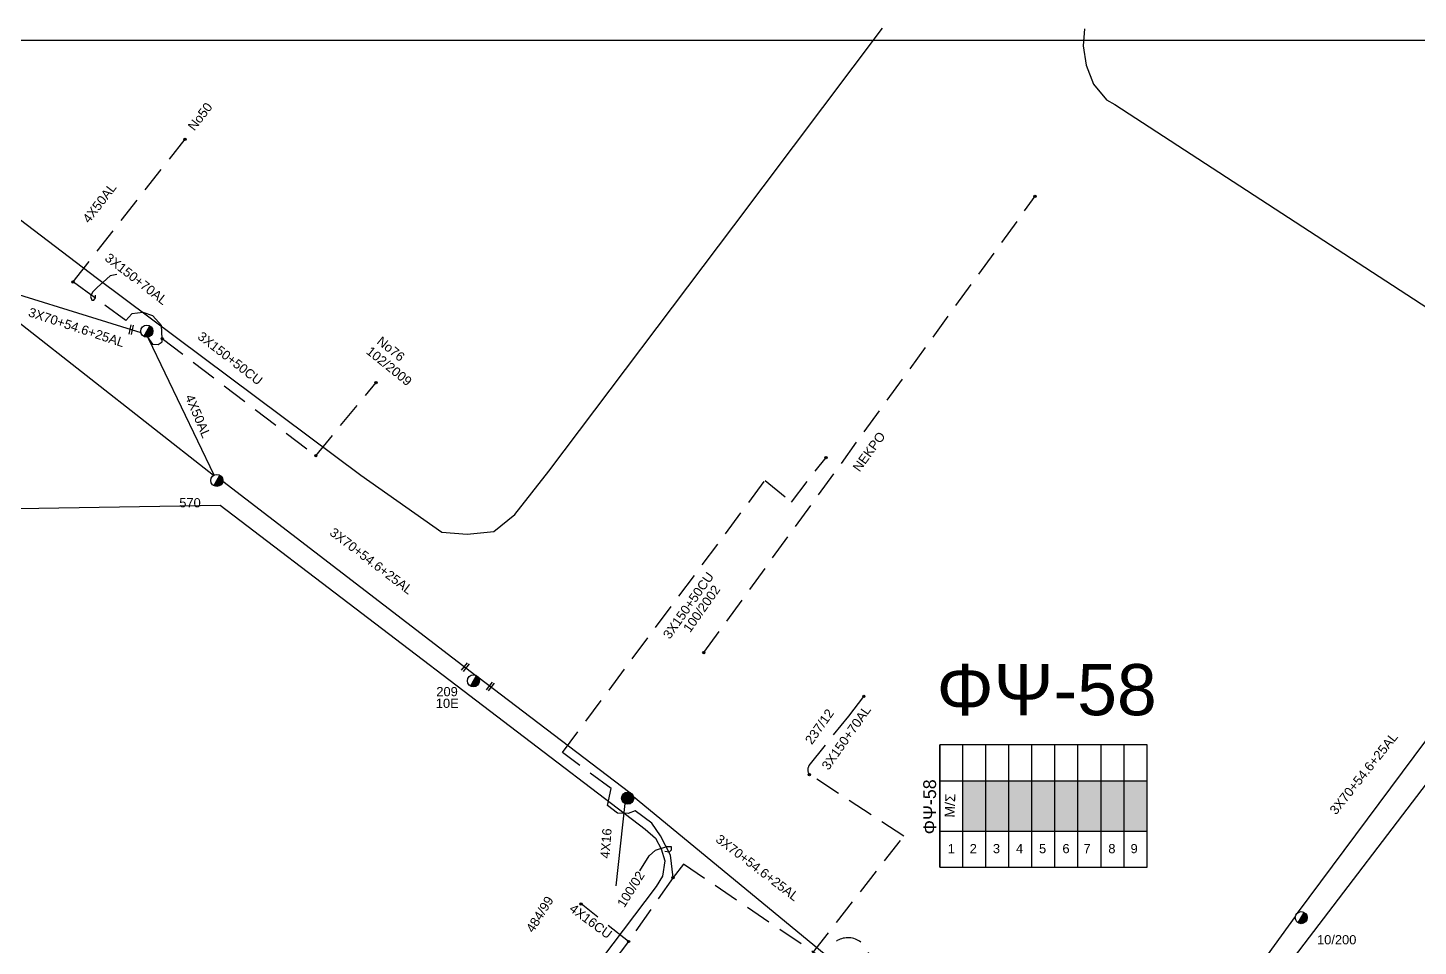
# Model space of a CAD drawing. Header units: millimetres. Extents: x 895 to 1951, y 728 to 1259.
# Drawn here: x 1068 to 1203.8, y 1162.4 to 1252.2 of the extents above; entities that cross this region are included whole.
import ezdxf
from ezdxf.enums import TextEntityAlignment as Align

# ---------------------------------------------------------------- set-up
doc = ezdxf.new("R2010")
doc.units = ezdxf.units.MM
doc.linetypes.add('DASHED', pattern=[19.05, 12.7, -6.35])
for name, color, linetype in [('Άγνωστα', 7, 'Continuous'), ('Ασφαλειοκιβώτια Χ.Τ 9 αναχωρήσεων', 7, 'Continuous'), ('Γυμνά εναέρια ΧΤ (3Φ)   4x50AL', 7, 'Continuous'), ('Επιγραφές - Σχήματα', 7, 'Continuous'), ('Καλώδια ΧΤ   3x150+50CU', 7, 'DASHED'), ('Καλώδια ΧΤ   3x150AL+50XLPE', 7, 'DASHED'), ('Μηχανική τομή', 7, 'Continuous'), ('Στύλος Ξύλινος', 7, 'Continuous'), ('Στύλος Ξύλινος @ 1', 7, 'Continuous'), ('Στύλος ΦΜ', 7, 'Continuous'), ('Στύλος ΦΜ @ 1', 7, 'Continuous'), ('Συνδέσεις', 7, 'Continuous'), ('Συνεστραμμένα ΧΤ   3x70+54.6+25 AL', 7, 'SYN_LINE'), ('Υπόβαθρο ΔΕΗ', 7, 'Continuous'), ('Υπόγεια καλώδια Δικτύου ΧΤ και Παρ. ΧΤ - 3X150+70 AL', 7, 'DASHED'), ('Υπόγεια καλώδια Παροχών ΧΤ   4x50AL', 7, 'DASHED')]:
    doc.layers.add(name, color=color, linetype=linetype)
doc.styles.get("Standard").update_dxf_attribs({"font": 'ARIAL.TTF'})
doc.linetypes.add('SYN_LINE', pattern='A,0.5,-0.0001,["/\\/\\/\\/",Standard,S=0.1,R=0,X=0,Y=-0.05],-0.25', length=0.7501)

# ---------------------------------------------------------------- blocks, each defined once
blk = doc.blocks.new('ΥΠΑΡΧΩΝ ΤΣΙΜΕΝΤΕΝΙΟΣ ΣΤΥΛΟΣ')
at = {"layer": 'Στύλος ΦΜ'}
blk.add_hatch(color=7, dxfattribs=at).paths.add_polyline_path([(-1.29, -2.28, 0.574793), (2.62, 0, 0.268822), (1.3, 2.27)])
at = {"layer": 'Στύλος ΦΜ', "color": 7}
blk.add_line((-1.29, -2.28), (1.3, 2.27), dxfattribs=at)
blk.add_circle((0, 0), 2.62, dxfattribs=at)
at = {"layer": 'Στύλος ΦΜ', "flags": 4}
for tag, p in [('ΑΡΙΘΜΟΣ', (-4.68, 8.05)), ('ΤΥΠΟΣ', (-4.91, 3.03))]:
    blk.add_attdef(tag, p, '', height=4, dxfattribs=at)
blk = doc.blocks.new('ΥΠΑΡΧΩΝ ΞΥΛΙΝΟΣ ΣΤΥΛΟΣ')
at = {"layer": 'Στύλος Ξύλινος'}
h = blk.add_hatch(color=7, dxfattribs=at)
h.paths.add_polyline_path([(-2.62, 0, 0.270008), (-1.29, -2.28), (1.3, 2.27, 0.576266)])
h.paths.add_polyline_path([(-1.29, -2.28, 0.574793), (2.62, 0, 0.268822), (1.3, 2.27)])
at = {"layer": 'Στύλος Ξύλινος', "color": 7}
blk.add_line((-1.29, -2.28), (1.3, 2.27), dxfattribs=at)
blk.add_circle((0, 0), 2.62, dxfattribs=at)
at = {"layer": 'Στύλος Ξύλινος', "flags": 4}
for tag, p in [('ΑΡΙΘΜΟΣ', (-4.91, 8.6)), ('ΤΥΠΟΣ', (-4.85, 3.39))]:
    blk.add_attdef(tag, p, '', height=4, dxfattribs=at)
blk = doc.blocks.new('ΜΗΧΑΝΙΚΗ ΤΟΜΗ')
at = {"layer": 'Μηχανική τομή', "ltscale": 40}
for p, q in [((-1.89, 0.78), (1.89, 0.78)), ((1.89, 0), (-1.89, 0))]:
    blk.add_line(p, q, dxfattribs=at)
blk = doc.blocks.new('_ΣΥΝΔΕΣΗ')
at = {"layer": 'Συνδέσεις', "linetype": 'SYN_LINE', "ltscale": 40}
blk.add_hatch(color=256, dxfattribs=at).paths.add_polyline_path([(0.5, -0.01, 1), (-0.5, -0.01, 1)])
at = {"layer": 'Συνδέσεις'}
blk.add_circle((0, -0.01), 0.5, dxfattribs=at)
blk = doc.blocks.new('ΑΣΦΑΛΕΙΟΚΙΒΩΤΙΟ ΥΠΟΣΤΑΘΜΟΥ 9 ΑΝΑΧΩΡΗΣΕΩΝ')
at = {"layer": 'Ασφαλειοκιβώτια Χ.Τ 9 αναχωρήσεων', "ltscale": 40}
for p, q in [((-23.8, 40.36), (24.02, 40.36)), ((-9.72, 40.36), (-9.72, -40.64)), ((9.94, 40.36), (9.94, -40.64)), ((-23.8, 31.36), (24.02, 31.36)), ((-23.8, 22.36), (24.02, 22.36)), ((-23.8, 13.36), (24.02, 13.36)), ((-23.8, 4.36), (24.02, 4.36)), ((-23.8, -4.64), (24.02, -4.64)), ((-23.8, -13.64), (24.02, -13.64)), ((-23.8, -22.64), (24.02, -22.64)), ((-23.8, -31.64), (24.02, -31.64))]:
    blk.add_line(p, q, dxfattribs=at)
at = {"layer": 'Ασφαλειοκιβώτια Χ.Τ 9 αναχωρήσεων'}
blk.add_lwpolyline([(-23.8, -40.64), (24.02, -40.64), (24.02, 40.36), (-23.8, 40.36)], close=True, dxfattribs=at)
for s, p in [('1', (-18.29, 37.24)), ('2', (-18.29, 28.67)), ('3', (-18.29, 19.6)), ('4', (-18.29, 10.58)), ('5', (-18.29, 1.57)), ('6', (-18.29, -7.57)), ('7', (-18.29, -15.81)), ('8', (-18.29, -25.5)), ('9', (-18.29, -34.19))]:
    blk.add_text(s, height=3.6, rotation=270, dxfattribs=at).set_placement(p)
at = {"layer": 'Ασφαλειοκιβώτια Χ.Τ 9 αναχωρήσεων', "ltscale": 40}
for tag, height, p in [('ΟΝΟΜΑ', 5, (-0.16, 44.31)), ('ΚΕΙΜΕΝΟ 1', 2, (17.06, 35.59)), ('ΚΕΙΜΕΝΟ 2', 2, (17.06, 26.88)), ('ΚΕΙΜΕΝΟ 3', 2, (17.06, 17.69)), ('ΚΕΙΜΕΝΟ 4', 2, (17.06, 8.71)), ('ΚΕΙΜΕΝΟ 5', 2, (17.06, -0.13)), ('ΚΕΙΜΕΝΟ 6', 2, (17.06, -9.05)), ('ΚΕΙΜΕΝΟ 7', 2, (17.06, -18.13)), ('ΚΕΙΜΕΝΟ 8', 2, (17.06, -26.85)), ('ΚΕΙΜΕΝΟ 9', 2, (17.06, -35.99)), ('ΣΧ', 2, (-0.1, -42.64))]:
    blk.add_attdef(tag, text='', height=height, dxfattribs=at).set_placement(p, align=Align.MIDDLE_CENTER)

msp = doc.modelspace()

# ---------------------------------------------------------------- hatches: boundary and pattern name
at = {"layer": 'Ασφαλειοκιβώτια Χ.Τ 9 αναχωρήσεων'}
for color, points in [(2, [(1161.59, 1178.55), (1159.34, 1178.55), (1159.34, 1173.64), (1161.59, 1173.64)]), (173, [(1163.84, 1178.55), (1161.59, 1178.55), (1161.59, 1173.64), (1163.84, 1173.64)]), (30, [(1166.09, 1178.55), (1163.84, 1178.55), (1163.84, 1173.64), (1166.09, 1173.64)]), (6, [(1168.34, 1178.55), (1166.09, 1178.55), (1166.09, 1173.64), (1168.34, 1173.64)]), (151, [(1170.59, 1178.55), (1168.34, 1178.55), (1168.34, 1173.64), (1170.59, 1173.64)]), (85, [(1172.84, 1178.55), (1170.59, 1178.55), (1170.59, 1173.64), (1172.84, 1173.64)]), (27, [(1175.09, 1178.55), (1172.84, 1178.55), (1172.84, 1173.64), (1175.09, 1173.64)])]:
    msp.add_hatch(color=color, dxfattribs=at).paths.add_polyline_path(points)
at = {"layer": 'Υπόγεια καλώδια Δικτύου ΧΤ και Παρ. ΧΤ - 3X150+70 AL'}
h = msp.add_hatch(color=1, dxfattribs=at)
h.dxf.hatch_style = 1
h.paths.add_polyline_path([(1177.34, 1178.55), (1175.09, 1178.55), (1175.09, 1173.64), (1177.34, 1173.64)])

# ---------------------------------------------------------------- linework, layer by layer
at = {"layer": 'Άγνωστα', "linetype": 'DASHED', "ltscale": 0.2}
msp.add_lwpolyline([(1134.05, 1191.1), (1166.42, 1235.7)], dxfattribs=at)
at = {"layer": 'Άγνωστα'}
for points in [[(1076.69, 1228.06), (1076.06, 1227.92), (1075.37, 1227.3), (1074.81, 1226.81), (1074.33, 1226.32), (1074.12, 1225.91), (1074.26, 1225.56), (1074.46, 1225.56), (1074.6, 1225.77), (1074.6, 1226.05)], [(1127.78, 1169.77), (1128.69, 1171.24), (1129.32, 1171.8), (1130.44, 1172.15), (1130.86, 1172.15), (1130.86, 1171.8), (1130.65, 1171.59), (1130.23, 1171.66)]]:
    msp.add_lwpolyline(points, dxfattribs=at)
at = {"layer": 'Άγνωστα', "color": 85, "linetype": 'DASHED', "ltscale": 0.2}
msp.add_lwpolyline([(1149.52, 1159.49, 1.154005), (1146.31, 1162.24, 1.0253)], format="xyb", dxfattribs=at)
at = {"layer": 'Γυμνά εναέρια ΧΤ (3Φ)   4x50AL', "color": 30}
msp.add_lwpolyline([(1086.2, 1208.45), (1079.83, 1221.75)], dxfattribs=at)
at = {"layer": 'Επιγραφές - Σχήματα'}
msp.add_lwpolyline([(897.66, 745.99), (1897.31, 745.99), (1897.31, 1250.94), (897.66, 1250.94)], close=True, dxfattribs=at)
at = {"layer": 'Καλώδια ΧΤ   3x150+50CU', "color": 30, "ltscale": 0.2}
msp.add_lwpolyline([(1081.13, 1221.8), (1096.14, 1210.35), (1102.02, 1217.5)], dxfattribs=at)
at = {"layer": 'Καλώδια ΧΤ   3x150+50CU', "color": 27, "ltscale": 0.2}
msp.add_lwpolyline([(1131.03, 1169.11), (1130.78, 1171.32), (1129.8, 1173.21), (1128.96, 1174.42), (1127.34, 1175.65), (1126.66, 1175.37), (1125.62, 1175.4), (1124.64, 1176.16), (1125, 1177.82), (1120.23, 1181.33), (1140.02, 1207.92), (1142.59, 1205.82), (1145.98, 1210.17)], dxfattribs=at)
at = {"layer": 'Καλώδια ΧΤ   3x150AL+50XLPE', "color": 27, "ltscale": 0.2}
msp.add_lwpolyline([(1146.71, 1160.49), (1132.04, 1170.43), (1131.03, 1169.11), (1126.69, 1162.87), (1121.44, 1156.02), (1116.65, 1149.63), (1111.43, 1142.58), (1106.14, 1135.96), (1100.32, 1128.23), (1098.72, 1127.96), (1098.39, 1126.78), (1097.87, 1126.74)], dxfattribs=at)
at = {"layer": 'Συνεστραμμένα ΧΤ   3x70+54.6+25 AL', "color": 30, "ltscale": 20}
for points in [[(1061.23, 1228), (1086.15, 1208.43)], [(1061.41, 1227.86), (1079.05, 1222.38)], [(1087.05, 1207.85), (1111.76, 1188.88)], [(1111.98, 1188.72), (1126.81, 1177.43)], [(1126.31, 1176.37), (1125.45, 1168.31)], [(1127.16, 1177.05), (1146.9, 1160.77)]]:
    msp.add_lwpolyline(points, dxfattribs=at)
at = {"layer": 'Συνεστραμμένα ΧΤ   3x70+54.6+25 AL', "color": 173, "ltscale": 20}
for points in [[(1192.02, 1165.65), (1208, 1187.09)], [(1174.63, 1141.56), (1191.83, 1165.32)]]:
    msp.add_lwpolyline(points, dxfattribs=at)
at = {"layer": 'Υπόβαθρο ΔΕΗ'}
for points in [[(1044.97, 1250.39), (1058.23, 1240.27), (1074.82, 1227.68), (1100.52, 1208.46), (1108.45, 1202.86), (1110.91, 1202.68), (1113.52, 1202.95), (1115.58, 1204.61), (1118.9, 1208.83), (1136.97, 1232.8), (1151.49, 1252.12)], [(1171.23, 1252.06), (1171.09, 1250.41), (1171.38, 1248.53), (1172.12, 1246.65), (1173.39, 1245.13), (1174.19, 1244.68), (1212.21, 1219.92), (1213.72, 1219.36), (1214.77, 1219.41), (1215.64, 1219.84), (1217.19, 1221.33), (1231.83, 1240.24), (1232.53, 1242.29), (1232.35, 1243.79), (1231.88, 1244.93), (1230.83, 1246.03), (1228.67, 1247.91), (1223.08, 1252.17)], [(1213.21, 1127.22), (1187.12, 1147.32), (1185.93, 1148.51), (1185.4, 1149.8), (1185.35, 1151.47), (1185.61, 1152.81), (1186.51, 1154.75), (1189.33, 1158.22), (1246.87, 1233.67)], [(1048.81, 1171.77), (1061.18, 1205.09), (1086.81, 1205.52), (1128.32, 1173.85), (1129.33, 1172.96), (1129.88, 1171.91), (1130.23, 1170.76), (1129.99, 1169.25), (1129.4, 1168.26), (1128.28, 1166.79), (1099.85, 1129.16), (1098.87, 1128.57), (1096.98, 1128.25), (1094.86, 1128.31), (1093.35, 1128.86), (1091.5, 1130.36), (1073.81, 1147.53), (1048.81, 1171.77)]]:
    msp.add_lwpolyline(points, dxfattribs=at)
at = {"layer": 'Υπόγεια καλώδια Δικτύου ΧΤ και Παρ. ΧΤ - 3X150+70 AL', "color": 1, "ltscale": 0.2}
msp.add_lwpolyline([(1148.42, 1158.57, -0.322886), (1145.36, 1159.26), (1145.07, 1159.49), (1144.82, 1159.76, -0.359711), (1144.66, 1161.72), (1153.57, 1173.17), (1144.36, 1179.19, -0.339477), (1144.34, 1180.08), (1148.19, 1184.9), (1149.66, 1186.81)], format="xyb", dxfattribs=at)
at = {"layer": 'Υπόγεια καλώδια Παροχών ΧΤ   4x50AL', "color": 30, "ltscale": 0.2}
msp.add_lwpolyline([(1079.69, 1221.94), (1080.19, 1221.24), (1080.73, 1221.23), (1081.12, 1221.47), (1081.13, 1221.8), (1081.06, 1223.07), (1080.21, 1224.02), (1079.27, 1224.34), (1078.17, 1224.22), (1077.58, 1223.55), (1072.43, 1227.33), (1083.36, 1241.28)], dxfattribs=at)
at = {"layer": 'Υπόγεια καλώδια Παροχών ΧΤ   4x50AL', "color": 27, "ltscale": 0.2}
msp.add_lwpolyline([(1126.69, 1162.87), (1122.05, 1166.54)], dxfattribs=at)

# ---------------------------------------------------------------- block references
at = {"layer": 'Ασφαλειοκιβώτια Χ.Τ 9 αναχωρήσεων', "xscale": 0.25, "yscale": 0.25, "zscale": 0.25, "rotation": 90}
msp.add_blockref('ΑΣΦΑΛΕΙΟΚΙΒΩΤΙΟ ΥΠΟΣΤΑΘΜΟΥ 9 ΑΝΑΧΩΡΗΣΕΩΝ', (1167.18, 1176.07), dxfattribs=at).add_auto_attribs({'ΟΝΟΜΑ': 'ΦΨ-58'})
at = {"layer": 'Μηχανική τομή'}
for p, xscale, yscale, zscale, rotation in [((1078.2, 1222.64), 0.2499999999999817, 0.2499999999999817, 0.2499999999999817, 76.97382788897951), ((1110.81, 1189.62), 0.2499999999999843, 0.2499999999999843, 0.2499999999999843, 51.61256233320745), ((1113.26, 1187.73), 0.2499999999999843, 0.2499999999999843, 0.2499999999999843, 51.61256233320745)]:
    msp.add_blockref('ΜΗΧΑΝΙΚΗ ΤΟΜΗ', p, dxfattribs=dict(at, xscale=xscale, yscale=yscale, zscale=zscale, rotation=rotation))
at = {"layer": 'Στύλος Ξύλινος @ 1', "ltscale": 40, "xscale": 0.2249999999999091, "yscale": 0.2249999999999091, "zscale": 0.2249999999999091}
msp.add_blockref('ΥΠΑΡΧΩΝ ΞΥΛΙΝΟΣ ΣΤΥΛΟΣ', (1126.6, 1176.88), dxfattribs=at)
at = {"layer": 'Στύλος ΦΜ @ 1', "ltscale": 40, "xscale": 0.2249999999999091, "yscale": 0.2249999999999091, "zscale": 0.2249999999999091}
msp.add_blockref('ΥΠΑΡΧΩΝ ΤΣΙΜΕΝΤΕΝΙΟΣ ΣΤΥΛΟΣ', (1079.63, 1222.52), dxfattribs=at)
at = {"layer": 'Στύλος ΦΜ @ 1', "ltscale": 40}
ref = msp.add_blockref('ΥΠΑΡΧΩΝ ΤΣΙΜΕΝΤΕΝΙΟΣ ΣΤΥΛΟΣ', (1086.47, 1207.93), dxfattribs=dict(at, xscale=0.2249999999999091, yscale=0.2249999999999091, zscale=0.2249999999999091))
ref.add_attrib('ΤΥΠΟΣ', '570', (1082.8, 1205.3), dxfattribs={"layer": 'Στύλος ΦΜ', "height": 0.9, "flags": 4})
ref = msp.add_blockref('ΥΠΑΡΧΩΝ ΤΣΙΜΕΝΤΕΝΙΟΣ ΣΤΥΛΟΣ', (1111.53, 1188.34), dxfattribs=dict(at, xscale=0.2249999999999091, yscale=0.2249999999999091, zscale=0.2249999999999091))
ref.add_attrib('ΤΥΠΟΣ', '10E', (1107.86, 1185.7), dxfattribs={"layer": 'Στύλος ΦΜ', "height": 0.9, "flags": 4})
ref.add_attrib('ΑΡΙΘΜΟΣ', '209', (1107.91, 1186.84), dxfattribs={"layer": 'Στύλος ΦΜ', "height": 0.9, "flags": 4})
ref = msp.add_blockref('ΥΠΑΡΧΩΝ ΤΣΙΜΕΝΤΕΝΙΟΣ ΣΤΥΛΟΣ', (1192.4, 1165.2), dxfattribs=dict(at, xscale=0.2249999999999091, yscale=0.2249999999999091, zscale=0.2249999999999091))
ref.add_attrib('ΤΥΠΟΣ', '10/200', (1193.94, 1162.59), dxfattribs={"layer": 'Στύλος ΦΜ', "height": 0.9, "flags": 4})
at = {"layer": 'Συνδέσεις', "xscale": 0.2249999999999091, "yscale": 0.2249999999999091, "zscale": 0.2249999999999091}
for p in [(1083.36, 1241.28), (1166.39, 1235.7), (1072.43, 1227.33), (1081.13, 1221.8), (1102.02, 1217.5), (1096.14, 1210.35), (1145.98, 1210.17), (1134.04, 1191.09), (1149.67, 1186.82), (1144.36, 1179.19), (1131.03, 1169.11), (1122.05, 1166.54), (1126.69, 1162.87)]:
    msp.add_blockref('_ΣΥΝΔΕΣΗ', p, dxfattribs=at)

# ---------------------------------------------------------------- texts
at = {"layer": 'Γυμνά εναέρια ΧΤ (3Φ)   4x50AL', "color": 7, "insert": (1084.18, 1216.45), "char_height": 0.9, "width": 84.1859, "attachment_point": 1, "rotation": 292.8743}
msp.add_mtext('4X50AL', dxfattribs=at)
at = {"layer": 'Επιγραφές - Σχήματα', "color": 7, "char_height": 0.9, "width": 84.1859, "attachment_point": 1}
for s, insert, rotation in [('No50', (1083.56, 1242.58), 52.463), ('No76', (1102.59, 1222.08), 321.0038), ('102/2009', (1101.55, 1221.1), 321.0038), ('ΝΕΚΡΟ', (1148.52, 1209.23), 53.9654), ('100/2002', (1131.96, 1193.51), 54.8999), ('{\\H1.083x;\\C256;Μ/Σ}', (1157.56, 1175), 88.0043)]:
    msp.add_mtext(s, dxfattribs=dict(at, insert=insert, rotation=rotation))
at = {"layer": 'Επιγραφές - Σχήματα', "color": 7, "insert": (1156.78, 1189.98), "char_height": 5, "width": 84.1859, "attachment_point": 1}
msp.add_mtext('ΦΨ-58', dxfattribs=at)
at = {"layer": 'Καλώδια ΧΤ   3x150+50CU', "color": 7, "char_height": 0.9, "attachment_point": 1}
for s, insert, width, rotation in [('3X150+70AL', (1076, 1230.22), 84.1859, 322.0966), ('3X150+50CU', (1085.06, 1222.55), 84.1859, 322.0966), ('3X150+50CU', (1129.98, 1192.87), 84.1859, 54.8999), ('237/12', (1143.86, 1182.56), 31.7895, 54.8999), ('3X150+70AL', (1145.48, 1180.06), 84.1859, 54.8999)]:
    msp.add_mtext(s, dxfattribs=dict(at, insert=insert, width=width, rotation=rotation))
at = {"layer": 'Συνεστραμμένα ΧΤ   3x70+54.6+25 AL', "color": 7, "char_height": 0.9, "width": 84.1859, "attachment_point": 1}
for insert, rotation in [((1068.26, 1224.85), 341.809), ((1097.95, 1203.39), 322.6187), ((1195.09, 1175.75), 51.4213), ((1135.66, 1173.41), 322.6187)]:
    msp.add_mtext('3X70+54.6+25AL', dxfattribs=dict(at, insert=insert, rotation=rotation))
at = {"layer": 'Υπόγεια καλώδια Δικτύου ΧΤ και Παρ. ΧΤ - 3X150+70 AL', "color": 7, "char_height": 0.9, "width": 84.1859, "attachment_point": 1, "rotation": 58.0107}
for s, insert in [('100/02', (1125.51, 1166.59)), ('484/99', (1116.61, 1164.14))]:
    msp.add_mtext(s, dxfattribs=dict(at, insert=insert))
at = {"layer": 'Υπόγεια καλώδια Παροχών ΧΤ   4x50AL', "color": 7, "char_height": 0.9, "width": 84.1859, "attachment_point": 1}
for s, insert, rotation in [('4X50AL', (1073.28, 1233.55), 52.463), ('4X16', (1123.92, 1171.03), 85.6234), ('4X16CU', (1121.36, 1166.63), 323.4138)]:
    msp.add_mtext(s, dxfattribs=dict(at, insert=insert, rotation=rotation))

doc.saveas('drawing.dxf')
